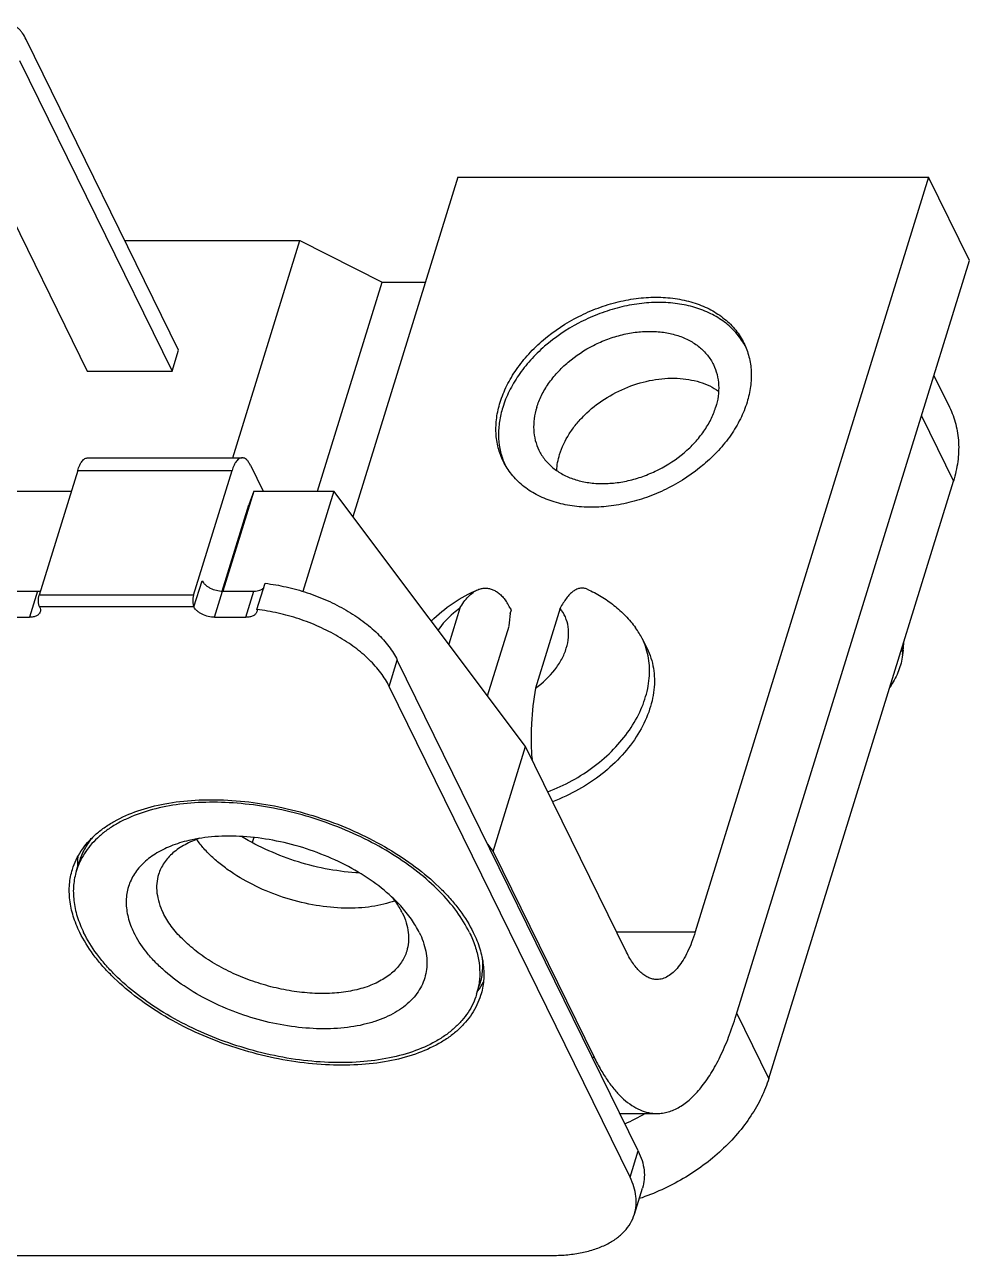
# Model space of a CAD drawing. Extents: x 0 to 420, y 0 to 297.
# Drawn here: x 310.67 to 321.95, y 213.38 to 228.07 of the extents above; entities that cross this region are included whole.
import ezdxf

# ---------------------------------------------------------------- set-up
doc = ezdxf.new("R2010")
doc.units = 0
doc.header["$LTSCALE"] = 23.1
doc.layers.get('0').update_dxf_attribs({"linetype": 'CONTINUOUS'})

msp = doc.modelspace()

# ---------------------------------------------------------------- linework, layer by layer
at = {"color": 7, "linetype": 'CONTINUOUS'}
for p, q in [((312.509, 224.189), (310.69, 227.895)), ((310.612, 227.645), (312.431, 223.938)), ((310.068, 226.689), (311.418, 223.938)), ((315.843, 226.253), (314.59, 222.199)), ((315.843, 226.253), (321.461, 226.253)), ((321.461, 226.253), (318.677, 217.245)), ((321.949, 225.258), (321.461, 226.253)), ((311.867, 225.497), (313.957, 225.497)), ((313.156, 222.903), (313.957, 225.497)), ((313.957, 225.497), (314.938, 225)), ((319.165, 216.25), (321.949, 225.258)), ((314.167, 222.503), (314.938, 225)), ((314.938, 225), (315.455, 225)), ((312.431, 223.938), (312.509, 224.189)), ((311.418, 223.938), (312.431, 223.938)), ((321.525, 223.887), (321.712, 223.506)), ((321.376, 223.404), (321.759, 222.625)), ((311.427, 222.903), (313.269, 222.903)), ((311.305, 222.752), (310.845, 221.264)), ((311.305, 222.752), (313.147, 222.752)), ((312.687, 221.264), (313.147, 222.752)), ((313.366, 222.817), (313.519, 222.503)), ((319.556, 215.497), (321.759, 222.625)), ((310.334, 222.503), (311.228, 222.503)), ((313.407, 222.503), (313.039, 221.312)), ((313.407, 222.503), (313.348, 222.342)), ((313.407, 222.503), (314.361, 222.503)), ((314.361, 222.503), (313.992, 221.309)), ((316.652, 219.457), (314.361, 222.503)), ((313.03, 221.312), (313.348, 222.342)), ((312.693, 221.123), (312.79, 221.436)), ((313.445, 221.092), (313.542, 221.405)), ((310.45, 221.312), (310.825, 221.312)), ((310.825, 221.312), (310.728, 220.999)), ((312.687, 221.264), (310.845, 221.264)), ((312.938, 220.999), (313.035, 221.312)), ((313.035, 221.312), (313.409, 221.312)), ((313.313, 220.999), (313.409, 221.312)), ((312.693, 221.123), (310.851, 221.123)), ((315.866, 221.107), (315.734, 220.678)), ((316.469, 221.044), (316.482, 221.087)), ((317.064, 221.107), (316.769, 220.154)), ((310.354, 220.999), (310.728, 220.999)), ((312.938, 220.999), (313.313, 220.999)), ((316.198, 220.061), (316.455, 220.895)), ((318.044, 220.745), (318.102, 220.627)), ((315.023, 220.175), (315.12, 220.489)), ((317.995, 214.63), (315.12, 220.489)), ((321.158, 220.607), (321.147, 220.522)), ((317.898, 214.316), (315.023, 220.175)), ((316.264, 218.204), (316.652, 219.457)), ((317.857, 217.002), (316.652, 219.457)), ((313.407, 218.371), (313.388, 218.31)), ((316.198, 218.292), (316.264, 218.204)), ((316.264, 218.204), (317.469, 215.749)), ((311.29, 217.976), (311.322, 218.08)), ((317.738, 217.245), (318.677, 217.245)), ((316.067, 216.5), (316.099, 216.604)), ((319.556, 215.497), (319.173, 216.276)), ((317.446, 215.749), (317.469, 215.749)), ((317.776, 215.077), (318.22, 215.077)), ((317.898, 214.316), (317.995, 214.63)), ((317.95, 213.874), (318.047, 214.187)), ((309.127, 213.384), (316.974, 213.384))]:
    msp.add_line(p, q, dxfattribs=at)
for centre, radius, start, end in [((318.538, 223.841), 0.835, 28.2616, 30.8895), ((317.166, 223.167), 0.835, 201.3882, 203.9378), ((255.27, 226.431), 61.436, 354.83062, 354.97003), ((317.292, 220.376), 0.837, 26.1452, 36.5404), ((317.291, 220.376), 0.838, 17.2127, 26.1216), ((319.768, 220.761), 1.399, 353.683, 357.6875), ((312.194, 218.05), 0.893, 174.0838, 182.0021), ((312.078, 217.732), 0.825, 155.2934, 162.814), ((315.279, 216.743), 0.825, 342.843, 350.3985), ((315.354, 217.076), 0.903, 323.7024, 331.7115), ((316.732, 217.497), 2.771, 293.4668, 299.1198)]:
    msp.add_arc(centre, radius, start, end, dxfattribs=at)
msp.add_ellipse((320.101, 212.921), major_axis=(-10.761, 19.013), ratio=0.043723, start_param=-1.151757, end_param=-1.145052, dxfattribs=at)
for points, knots in [([(310.69, 227.895), (310.677, 227.922), (310.656, 227.959), (310.623, 228.002), (310.598, 228.027), (310.572, 228.047), (310.546, 228.062), (310.519, 228.071), (310.5, 228.073), (310.491, 228.073)], [0, 0, 0, 0, 0.315262, 0.45425, 0.581235, 0.697234, 0.803937, 0.903796, 1, 1, 1, 1]), ([(316.348, 223.566), (316.369, 223.634), (316.424, 223.77), (316.54, 223.964), (316.688, 224.147), (316.925, 224.374), (317.207, 224.56), (317.515, 224.695), (317.755, 224.768), (317.997, 224.812), (318.234, 224.824), (318.461, 224.806), (318.673, 224.755), (318.864, 224.675), (319.029, 224.566), (319.164, 224.431), (319.231, 224.326), (319.258, 224.271)], [0, 0, 0, 0, 0.058981, 0.121036, 0.185928, 0.253183, 0.391813, 0.461818, 0.531085, 0.598823, 0.664343, 0.727122, 0.78686, 0.843537, 0.897466, 0.949301, 1, 1, 1, 1]), ([(319.255, 224.269), (319.224, 224.321), (319.15, 224.419), (319.008, 224.543), (318.839, 224.64), (318.646, 224.71), (318.434, 224.751), (318.209, 224.762), (317.976, 224.743), (317.74, 224.694), (317.507, 224.617), (317.208, 224.48), (316.936, 224.296), (316.707, 224.072), (316.565, 223.892), (316.453, 223.703), (316.399, 223.57), (316.378, 223.504)], [0, 0, 0, 0, 0.050753, 0.102967, 0.157462, 0.214758, 0.275055, 0.338257, 0.404021, 0.47181, 0.540948, 0.610669, 0.748451, 0.815225, 0.879663, 0.941327, 1, 1, 1, 1]), ([(316.784, 223.504), (316.799, 223.553), (316.839, 223.652), (316.923, 223.792), (317.031, 223.925), (317.202, 224.09), (317.406, 224.224), (317.63, 224.322), (317.804, 224.375), (317.979, 224.407), (318.151, 224.416), (318.316, 224.402), (318.469, 224.366), (318.608, 224.308), (318.727, 224.229), (318.825, 224.131), (318.874, 224.055), (318.893, 224.015)], [0, 0, 0, 0, 0.058981, 0.121036, 0.185928, 0.253183, 0.391813, 0.461818, 0.531086, 0.598824, 0.664344, 0.727123, 0.78686, 0.843538, 0.897466, 0.949301, 1, 1, 1, 1]), ([(319.258, 224.271), (319.283, 224.219), (319.324, 224.109), (319.35, 223.933), (319.341, 223.749), (319.314, 223.627), (319.295, 223.566)], [0, 0, 0, 0, 0.239084, 0.482916, 0.735575, 1, 1, 1, 1]), ([(318.893, 224.015), (318.912, 223.977), (318.941, 223.898), (318.96, 223.77), (318.954, 223.636), (318.934, 223.548), (318.92, 223.504)], [0, 0, 0, 0, 0.239084, 0.482916, 0.735574, 1, 1, 1, 1]), ([(317.058, 222.944), (317.085, 223.03), (317.145, 223.155), (317.254, 223.306), (317.389, 223.453), (317.59, 223.613), (317.867, 223.755), (318.161, 223.84), (318.41, 223.86), (318.598, 223.84), (318.729, 223.81), (318.849, 223.764), (318.922, 223.722), (318.955, 223.699)], [0, 0, 0, 0, 0.116357, 0.178362, 0.242517, 0.375413, 0.511117, 0.644955, 0.772609, 0.833205, 0.891283, 0.946823, 1, 1, 1, 1]), ([(316.385, 222.861), (316.36, 222.913), (316.319, 223.023), (316.293, 223.199), (316.301, 223.383), (316.329, 223.505), (316.348, 223.566)], [0, 0, 0, 0, 0.239084, 0.482916, 0.735575, 1, 1, 1, 1]), ([(319.295, 223.566), (319.274, 223.498), (319.219, 223.362), (319.103, 223.168), (318.955, 222.985), (318.718, 222.758), (318.436, 222.573), (318.128, 222.437), (317.888, 222.364), (317.646, 222.32), (317.409, 222.308), (317.182, 222.327), (316.97, 222.377), (316.779, 222.457), (316.614, 222.566), (316.479, 222.701), (316.412, 222.806), (316.385, 222.861)], [0, 0, 0, 0, 0.058981, 0.121036, 0.185928, 0.253183, 0.391813, 0.461818, 0.531085, 0.598823, 0.664343, 0.727122, 0.78686, 0.843537, 0.897466, 0.949301, 1, 1, 1, 1]), ([(316.378, 223.504), (316.361, 223.449), (316.336, 223.339), (316.324, 223.173), (316.339, 223.013), (316.369, 222.911), (316.388, 222.862)], [0, 0, 0, 0, 0.263679, 0.516617, 0.761029, 1, 1, 1, 1]), ([(316.784, 223.504), (316.77, 223.46), (316.75, 223.371), (316.744, 223.238), (316.763, 223.11), (316.792, 223.03), (316.811, 222.993)], [0, 0, 0, 0, 0.264426, 0.517084, 0.760916, 1, 1, 1, 1]), ([(316.811, 222.993), (316.83, 222.953), (316.879, 222.876), (316.977, 222.779), (317.096, 222.7), (317.235, 222.642), (317.388, 222.605), (317.553, 222.592), (317.725, 222.601), (317.9, 222.632), (318.074, 222.686), (318.297, 222.784), (318.502, 222.918), (318.673, 223.083), (318.781, 223.215), (318.865, 223.356), (318.905, 223.454), (318.92, 223.504)], [0, 0, 0, 0, 0.050699, 0.102534, 0.156462, 0.21314, 0.272877, 0.335656, 0.401176, 0.468914, 0.538182, 0.608187, 0.746817, 0.814072, 0.878964, 0.941019, 1, 1, 1, 1]), ([(321.712, 223.506), (321.744, 223.442), (321.794, 223.304), (321.827, 223.084), (321.816, 222.854), (321.782, 222.701), (321.759, 222.625)], [0, 0, 0, 0, 0.239084, 0.482916, 0.735575, 1, 1, 1, 1]), ([(311.305, 222.752), (311.311, 222.774), (311.323, 222.804), (311.343, 222.841), (311.358, 222.863), (311.374, 222.881), (311.391, 222.893), (311.409, 222.901), (311.421, 222.903), (311.427, 222.903)], [0, 0, 0, 0, 0.331731, 0.476241, 0.605766, 0.72071, 0.822536, 0.914128, 1, 1, 1, 1]), ([(313.269, 222.903), (313.263, 222.903), (313.251, 222.901), (313.233, 222.893), (313.216, 222.881), (313.2, 222.863), (313.185, 222.841), (313.165, 222.804), (313.153, 222.774), (313.147, 222.752)], [0, 0, 0, 0, 0.085872, 0.177464, 0.27929, 0.394234, 0.523759, 0.668269, 1, 1, 1, 1]), ([(313.366, 222.817), (313.359, 222.829), (313.346, 222.853), (313.323, 222.881), (313.3, 222.896), (313.282, 222.902), (313.273, 222.903), (313.269, 222.903)], [0, 0, 0, 0, 0.31562, 0.581475, 0.803716, 0.903688, 1, 1, 1, 1]), ([(317.023, 222.75), (317.025, 222.782), (317.032, 222.848), (317.048, 222.912), (317.058, 222.944)], [0, 0, 0, 0, 0.491453, 1, 1, 1, 1]), ([(312.79, 221.436), (312.794, 221.428), (312.805, 221.411), (312.827, 221.388), (312.855, 221.366), (312.898, 221.341), (312.959, 221.319), (313.01, 221.312), (313.035, 221.312)], [0, 0, 0, 0, 0.10035, 0.212071, 0.33408, 0.464144, 0.735687, 1, 1, 1, 1]), ([(313.542, 221.405), (313.627, 221.395), (313.796, 221.366), (314.045, 221.297), (314.284, 221.204), (314.508, 221.09), (314.709, 220.959), (314.882, 220.813), (315.021, 220.658), (315.092, 220.545), (315.12, 220.489)], [0, 0, 0, 0, 0.135093, 0.272363, 0.409058, 0.54246, 0.670054, 0.789715, 0.899917, 1, 1, 1, 1]), ([(310.825, 221.312), (310.828, 221.312), (310.84, 221.312), (310.852, 221.313), (310.861, 221.315)], [0, 0, 0, 0, 0.257454, 1, 1, 1, 1]), ([(310.851, 221.123), (310.849, 221.127), (310.845, 221.137), (310.839, 221.159), (310.836, 221.19), (310.837, 221.228), (310.841, 221.252), (310.845, 221.264)], [0, 0, 0, 0, 0.10267, 0.219303, 0.480863, 0.7527, 1, 1, 1, 1]), ([(312.687, 221.264), (312.683, 221.252), (312.679, 221.228), (312.678, 221.19), (312.681, 221.159), (312.687, 221.137), (312.691, 221.127), (312.693, 221.123)], [0, 0, 0, 0, 0.2473, 0.519137, 0.780697, 0.89733, 1, 1, 1, 1]), ([(313.409, 221.312), (313.422, 221.312), (313.445, 221.314), (313.478, 221.321), (313.505, 221.334), (313.52, 221.346), (313.526, 221.353)], [0, 0, 0, 0, 0.291147, 0.555631, 0.791046, 1, 1, 1, 1]), ([(315.526, 220.954), (315.605, 221.034), (315.78, 221.178), (315.979, 221.285), (316.082, 221.329)], [0, 0, 0, 0, 0.499451, 1, 1, 1, 1]), ([(315.866, 221.107), (315.881, 221.133), (315.912, 221.182), (315.965, 221.246), (316.021, 221.296), (316.062, 221.321), (316.082, 221.329)], [0, 0, 0, 0, 0.288667, 0.550866, 0.786835, 1, 1, 1, 1]), ([(316.082, 221.329), (316.096, 221.335), (316.123, 221.344), (316.166, 221.349), (316.209, 221.346), (316.252, 221.334), (316.295, 221.313), (316.336, 221.284), (316.376, 221.246), (316.401, 221.217), (316.414, 221.202)], [0, 0, 0, 0, 0.113687, 0.224191, 0.334972, 0.449578, 0.571199, 0.702385, 0.844943, 1, 1, 1, 1]), ([(317.388, 221.335), (317.375, 221.34), (317.348, 221.349), (317.304, 221.348), (317.261, 221.335), (317.218, 221.31), (317.177, 221.273), (317.137, 221.226), (317.099, 221.17), (317.075, 221.129), (317.064, 221.107)], [0, 0, 0, 0, 0.098876, 0.195178, 0.295955, 0.406942, 0.531779, 0.672198, 0.828504, 1, 1, 1, 1]), ([(317.388, 221.335), (317.445, 221.309), (317.556, 221.252), (317.709, 221.145), (317.847, 221.019), (317.928, 220.924), (317.965, 220.874)], [0, 0, 0, 0, 0.25, 0.49998, 0.749974, 1, 1, 1, 1]), ([(310.851, 221.123), (310.856, 221.114), (310.861, 221.098), (310.861, 221.078), (310.859, 221.069), (310.858, 221.064)], [0, 0, 0, 0, 0.524625, 0.76586, 1, 1, 1, 1]), ([(312.938, 220.999), (312.913, 220.999), (312.862, 221.006), (312.802, 221.028), (312.758, 221.053), (312.731, 221.074), (312.709, 221.097), (312.697, 221.114), (312.693, 221.123)], [0, 0, 0, 0, 0.264313, 0.535856, 0.66592, 0.787929, 0.89965, 1, 1, 1, 1]), ([(313.445, 221.092), (313.446, 221.087), (313.446, 221.078), (313.444, 221.068), (313.443, 221.064)], [0, 0, 0, 0, 0.507166, 1, 1, 1, 1]), ([(315.023, 220.175), (314.996, 220.232), (314.924, 220.345), (314.785, 220.5), (314.612, 220.645), (314.411, 220.777), (314.187, 220.891), (313.948, 220.984), (313.699, 221.053), (313.53, 221.082), (313.445, 221.092)], [0, 0, 0, 0, 0.100083, 0.210285, 0.329946, 0.45754, 0.590942, 0.727637, 0.864907, 1, 1, 1, 1]), ([(315.866, 221.107), (315.84, 221.088), (315.743, 221.013), (315.658, 220.922), (315.606, 220.848)], [0, 0, 0, 0, 0.258101, 1, 1, 1, 1]), ([(316.769, 220.154), (316.856, 220.216), (316.973, 220.324), (317.085, 220.495), (317.141, 220.626), (317.168, 220.758), (317.165, 220.886), (317.131, 221.005), (317.089, 221.075), (317.064, 221.107)], [0, 0, 0, 0, 0.287629, 0.422462, 0.54957, 0.669045, 0.782168, 0.891393, 1, 1, 1, 1]), ([(310.858, 221.064), (310.856, 221.059), (310.852, 221.049), (310.842, 221.036), (310.829, 221.025), (310.807, 221.012), (310.773, 221.001), (310.743, 220.999), (310.728, 220.999)], [0, 0, 0, 0, 0.099766, 0.20308, 0.312912, 0.431322, 0.696864, 1, 1, 1, 1]), ([(313.443, 221.064), (313.441, 221.059), (313.437, 221.049), (313.427, 221.036), (313.414, 221.025), (313.392, 221.012), (313.358, 221.001), (313.328, 220.999), (313.313, 220.999)], [0, 0, 0, 0, 0.099766, 0.20308, 0.312912, 0.431323, 0.696865, 1, 1, 1, 1]), ([(321.151, 220.555), (321.153, 220.569), (321.153, 220.596), (321.148, 220.624), (321.145, 220.637)], [0, 0, 0, 0, 0.495032, 1, 1, 1, 1]), ([(316.917, 218.917), (317.016, 218.955), (317.209, 219.043), (317.474, 219.214), (317.705, 219.417), (317.895, 219.645), (318.034, 219.889), (318.104, 220.102), (318.13, 220.27), (318.133, 220.392), (318.121, 220.51), (318.103, 220.587), (318.092, 220.624)], [0, 0, 0, 0, 0.140669, 0.280492, 0.416906, 0.54771, 0.671356, 0.787245, 0.842515, 0.896193, 0.948566, 1, 1, 1, 1]), ([(318.102, 220.627), (318.12, 220.59), (318.151, 220.513), (318.18, 220.391), (318.192, 220.264), (318.186, 220.133), (318.163, 220), (318.109, 219.818), (317.998, 219.593), (317.808, 219.345), (317.567, 219.122), (317.287, 218.935), (317.081, 218.839), (316.974, 218.799)], [0, 0, 0, 0, 0.051521, 0.103573, 0.156647, 0.211163, 0.267444, 0.32571, 0.448378, 0.579098, 0.716319, 0.857601, 1, 1, 1, 1]), ([(321.147, 220.522), (321.142, 220.491), (321.129, 220.429), (321.097, 220.338), (321.054, 220.249), (321.019, 220.193), (320.999, 220.166)], [0, 0, 0, 0, 0.243528, 0.490089, 0.741666, 1, 1, 1, 1]), ([(316.769, 220.154), (316.745, 220.014), (316.721, 219.801), (316.715, 219.516), (316.722, 219.372), (316.728, 219.302)], [0, 0, 0, 0, 0.497089, 0.751322, 1, 1, 1, 1]), ([(311.242, 217.991), (311.254, 218.029), (311.284, 218.105), (311.345, 218.213), (311.422, 218.313), (311.514, 218.406), (311.621, 218.491), (311.787, 218.595), (312.028, 218.701), (312.354, 218.784), (312.715, 218.825), (313.102, 218.824), (313.505, 218.781), (313.911, 218.696), (314.312, 218.572), (314.696, 218.412), (315.052, 218.221), (315.372, 218.003), (315.605, 217.801), (315.764, 217.63), (315.899, 217.464), (315.982, 217.33), (316.027, 217.238)], [0, 0, 0, 0, 0.021458, 0.043212, 0.065539, 0.08868, 0.112831, 0.138139, 0.192517, 0.252156, 0.316758, 0.385603, 0.457676, 0.531759, 0.606521, 0.680593, 0.752645, 0.82146, 0.886024, 0.916493, 0.945663, 1, 1, 1, 1]), ([(315.981, 217.238), (315.938, 217.325), (315.831, 217.499), (315.622, 217.74), (315.364, 217.969), (315.063, 218.178), (314.727, 218.364), (314.365, 218.521), (313.986, 218.646), (313.599, 218.735), (313.213, 218.786), (312.84, 218.798), (312.488, 218.77), (312.165, 218.704), (311.922, 218.615), (311.752, 218.525), (311.639, 218.45), (311.54, 218.368), (311.454, 218.278), (311.383, 218.182), (311.345, 218.112), (311.329, 218.077)], [0, 0, 0, 0, 0.05377, 0.112606, 0.176252, 0.244064, 0.315114, 0.388284, 0.462344, 0.536012, 0.608029, 0.677226, 0.742591, 0.803358, 0.859103, 0.885113, 0.909933, 0.933664, 0.956452, 0.978487, 1, 1, 1, 1]), ([(311.482, 218.373), (311.446, 218.33), (311.382, 218.237), (311.339, 218.133), (311.322, 218.08)], [0, 0, 0, 0, 0.506513, 1, 1, 1, 1]), ([(312.632, 218.336), (312.558, 218.318), (312.419, 218.276), (312.231, 218.183), (312.102, 218.083), (312.02, 217.992), (311.97, 217.921), (311.931, 217.845), (311.903, 217.765), (311.887, 217.682), (311.882, 217.596), (311.888, 217.508), (311.912, 217.385), (311.946, 217.296), (311.975, 217.238)], [0, 0, 0, 0, 0.150435, 0.287829, 0.413234, 0.472339, 0.529625, 0.5857, 0.64124, 0.696955, 0.753543, 0.811651, 0.87184, 1, 1, 1, 1]), ([(312.764, 218.362), (312.703, 218.342), (312.615, 218.305), (312.51, 218.241), (312.442, 218.189), (312.384, 218.132), (312.335, 218.069), (312.296, 218.002), (312.278, 217.955), (312.27, 217.931)], [0, 0, 0, 0, 0.283602, 0.415341, 0.540855, 0.660912, 0.776556, 0.889085, 1, 1, 1, 1]), ([(315.162, 217.554), (315.092, 217.631), (314.93, 217.778), (314.652, 217.968), (314.335, 218.129), (313.993, 218.257), (313.639, 218.344), (313.287, 218.39), (312.95, 218.39), (312.733, 218.36), (312.632, 218.336)], [0, 0, 0, 0, 0.113719, 0.236808, 0.366645, 0.5, 0.633355, 0.763192, 0.886282, 1, 1, 1, 1]), ([(315.093, 217.616), (315.049, 217.6), (314.957, 217.572), (314.811, 217.544), (314.655, 217.529), (314.433, 217.525), (314.145, 217.554), (313.802, 217.636), (313.472, 217.762), (313.218, 217.901), (313.037, 218.029), (312.917, 218.129), (312.812, 218.235), (312.752, 218.31), (312.725, 218.348)], [0, 0, 0, 0, 0.053422, 0.110149, 0.169952, 0.232485, 0.36382, 0.49998, 0.636143, 0.767486, 0.830025, 0.889836, 0.94657, 1, 1, 1, 1]), ([(314.67, 217.948), (314.548, 217.954), (314.301, 217.984), (313.937, 218.073), (313.586, 218.205), (313.365, 218.32), (313.261, 218.383)], [0, 0, 0, 0, 0.246358, 0.499988, 0.753624, 1, 1, 1, 1]), ([(311.33, 217.238), (311.299, 217.301), (311.248, 217.428), (311.212, 217.592), (311.203, 217.72), (311.206, 217.813), (311.219, 217.903), (311.233, 217.962), (311.242, 217.991)], [0, 0, 0, 0, 0.271411, 0.52519, 0.646947, 0.766119, 0.883512, 1, 1, 1, 1]), ([(311.29, 217.976), (311.281, 217.948), (311.267, 217.89), (311.25, 217.771), (311.254, 217.615), (311.295, 217.424), (311.346, 217.3), (311.376, 217.238)], [0, 0, 0, 0, 0.116523, 0.233953, 0.474648, 0.728505, 1, 1, 1, 1]), ([(312.27, 217.931), (312.259, 217.896), (312.245, 217.822), (312.248, 217.706), (312.274, 217.588), (312.305, 217.511), (312.324, 217.473)], [0, 0, 0, 0, 0.233696, 0.474472, 0.728413, 1, 1, 1, 1]), ([(315.179, 217.473), (315.171, 217.488), (315.139, 217.55), (315.1, 217.609), (315.067, 217.651)], [0, 0, 0, 0, 0.240115, 1, 1, 1, 1]), ([(315.383, 217.238), (315.355, 217.293), (315.289, 217.404), (315.207, 217.504), (315.162, 217.554)], [0, 0, 0, 0, 0.480281, 1, 1, 1, 1]), ([(315.232, 217.015), (315.225, 216.992), (315.207, 216.946), (315.17, 216.881), (315.123, 216.819), (315.047, 216.742), (314.926, 216.659), (314.755, 216.584), (314.556, 216.533), (314.337, 216.508), (314.101, 216.509), (313.857, 216.535), (313.61, 216.587), (313.366, 216.662), (313.133, 216.759), (312.916, 216.875), (312.722, 217.008), (312.555, 217.153), (312.42, 217.306), (312.351, 217.417), (312.324, 217.473)], [0, 0, 0, 0, 0.02146, 0.043217, 0.065547, 0.08869, 0.138082, 0.192466, 0.252112, 0.316721, 0.385574, 0.457655, 0.531747, 0.606517, 0.680598, 0.752658, 0.821481, 0.886052, 0.945657, 1, 1, 1, 1]), ([(315.179, 217.473), (315.198, 217.435), (315.229, 217.358), (315.255, 217.24), (315.257, 217.124), (315.243, 217.05), (315.232, 217.015)], [0, 0, 0, 0, 0.271587, 0.525528, 0.766304, 1, 1, 1, 1]), ([(316.115, 216.485), (316.103, 216.447), (316.073, 216.371), (316.012, 216.263), (315.935, 216.163), (315.843, 216.07), (315.736, 215.985), (315.571, 215.881), (315.329, 215.775), (315.003, 215.692), (314.642, 215.651), (314.255, 215.652), (313.853, 215.695), (313.446, 215.78), (313.045, 215.904), (312.661, 216.064), (312.305, 216.255), (311.985, 216.473), (311.752, 216.675), (311.593, 216.846), (311.459, 217.012), (311.375, 217.146), (311.33, 217.238)], [0, 0, 0, 0, 0.021458, 0.043212, 0.065539, 0.08868, 0.112831, 0.138139, 0.192517, 0.252156, 0.316758, 0.385603, 0.457676, 0.531759, 0.606521, 0.680593, 0.752645, 0.82146, 0.886024, 0.916493, 0.945663, 1, 1, 1, 1]), ([(316.067, 216.5), (316.055, 216.462), (316.026, 216.388), (315.967, 216.282), (315.891, 216.184), (315.801, 216.093), (315.696, 216.009), (315.533, 215.907), (315.297, 215.804), (314.977, 215.723), (314.623, 215.682), (314.244, 215.683), (313.849, 215.725), (313.45, 215.809), (313.058, 215.93), (312.681, 216.087), (312.332, 216.274), (312.019, 216.488), (311.79, 216.686), (311.634, 216.853), (311.502, 217.017), (311.42, 217.148), (311.376, 217.238)], [0, 0, 0, 0, 0.021458, 0.043212, 0.065539, 0.08868, 0.112831, 0.138138, 0.192517, 0.252156, 0.316757, 0.385603, 0.457675, 0.531758, 0.60652, 0.680593, 0.752644, 0.82146, 0.886024, 0.916493, 0.945663, 1, 1, 1, 1]), ([(315.383, 217.238), (315.417, 217.167), (315.457, 217.056), (315.476, 216.906), (315.472, 216.798), (315.45, 216.695), (315.411, 216.597), (315.355, 216.506), (315.257, 216.391), (315.128, 216.296), (314.978, 216.221), (314.85, 216.173), (314.711, 216.135), (314.509, 216.098), (314.236, 216.081), (313.894, 216.104), (313.545, 216.169), (313.2, 216.275), (312.874, 216.417), (312.577, 216.589), (312.36, 216.757), (312.212, 216.901), (312.089, 217.043), (312.014, 217.158), (311.975, 217.238)], [0, 0, 0, 0, 0.051033, 0.074742, 0.09761, 0.120028, 0.142428, 0.165243, 0.188869, 0.239672, 0.267364, 0.296677, 0.327623, 0.36015, 0.429469, 0.503441, 0.580386, 0.658375, 0.735402, 0.809533, 0.879072, 0.911727, 0.942806, 1, 1, 1, 1]), ([(315.981, 217.238), (316.007, 217.185), (316.051, 217.08), (316.093, 216.918), (316.109, 216.76), (316.101, 216.656), (316.092, 216.606)], [0, 0, 0, 0, 0.26968, 0.524146, 0.766282, 1, 1, 1, 1]), ([(316.027, 217.238), (316.058, 217.175), (316.11, 217.049), (316.145, 216.884), (316.154, 216.756), (316.151, 216.663), (316.139, 216.573), (316.124, 216.514), (316.115, 216.485)], [0, 0, 0, 0, 0.271411, 0.52519, 0.646947, 0.766119, 0.883512, 1, 1, 1, 1]), ([(318.677, 217.245), (318.664, 217.202), (318.636, 217.121), (318.588, 217.009), (318.535, 216.91), (318.478, 216.828), (318.417, 216.762), (318.354, 216.714), (318.298, 216.688), (318.253, 216.679), (318.231, 216.677), (318.22, 216.677)], [0, 0, 0, 0, 0.172762, 0.331819, 0.476262, 0.605728, 0.720621, 0.8224, 0.913951, 0.957347, 1, 1, 1, 1]), ([(318.22, 216.677), (318.203, 216.677), (318.17, 216.681), (318.12, 216.697), (318.072, 216.724), (318.025, 216.761), (317.98, 216.808), (317.936, 216.864), (317.894, 216.929), (317.869, 216.977), (317.857, 217.002)], [0, 0, 0, 0, 0.09618, 0.196015, 0.30269, 0.41866, 0.545612, 0.684568, 0.836009, 1, 1, 1, 1]), ([(316.132, 216.939), (316.138, 216.882), (316.138, 216.769), (316.116, 216.657), (316.099, 216.604)], [0, 0, 0, 0, 0.506613, 1, 1, 1, 1]), ([(318.22, 215.077), (318.242, 215.077), (318.288, 215.08), (318.356, 215.095), (318.424, 215.12), (318.491, 215.155), (318.557, 215.199), (318.646, 215.272), (318.753, 215.389), (318.871, 215.559), (318.981, 215.762), (319.081, 215.995), (319.138, 216.162), (319.165, 216.25)], [0, 0, 0, 0, 0.04264, 0.086022, 0.130845, 0.177723, 0.227172, 0.279601, 0.394457, 0.523884, 0.668282, 0.827292, 1, 1, 1, 1]), ([(317.469, 215.749), (317.495, 215.697), (317.547, 215.599), (317.633, 215.463), (317.723, 215.347), (317.817, 215.25), (317.915, 215.174), (318.015, 215.118), (318.116, 215.085), (318.186, 215.077), (318.22, 215.077)], [0, 0, 0, 0, 0.163991, 0.315431, 0.454387, 0.58134, 0.69731, 0.803985, 0.90382, 1, 1, 1, 1]), ([(319.556, 215.497), (319.532, 215.419), (319.47, 215.265), (319.343, 215.043), (319.183, 214.831), (318.992, 214.634), (318.775, 214.454), (318.535, 214.296), (318.279, 214.163), (318.1, 214.092), (318.008, 214.061)], [0, 0, 0, 0, 0.111197, 0.227701, 0.349196, 0.475013, 0.604203, 0.735621, 0.867994, 1, 1, 1, 1]), ([(317.995, 214.63), (318.013, 214.593), (318.044, 214.518), (318.069, 214.404), (318.071, 214.292), (318.057, 214.221), (318.047, 214.187)], [0, 0, 0, 0, 0.271587, 0.525528, 0.766304, 1, 1, 1, 1]), ([(317.95, 213.874), (317.96, 213.908), (317.974, 213.979), (317.972, 214.091), (317.947, 214.205), (317.917, 214.279), (317.898, 214.316)], [0, 0, 0, 0, 0.233696, 0.474472, 0.728413, 1, 1, 1, 1]), ([(316.974, 213.384), (317.035, 213.384), (317.153, 213.389), (317.322, 213.414), (317.477, 213.454), (317.616, 213.511), (317.735, 213.582), (317.832, 213.667), (317.906, 213.764), (317.939, 213.837), (317.95, 213.874)], [0, 0, 0, 0, 0.155862, 0.30323, 0.441119, 0.569088, 0.687386, 0.797113, 0.900329, 1, 1, 1, 1])]:
    msp.add_open_spline(points, degree=3, knots=knots, dxfattribs=at)

doc.saveas('drawing.dxf')
